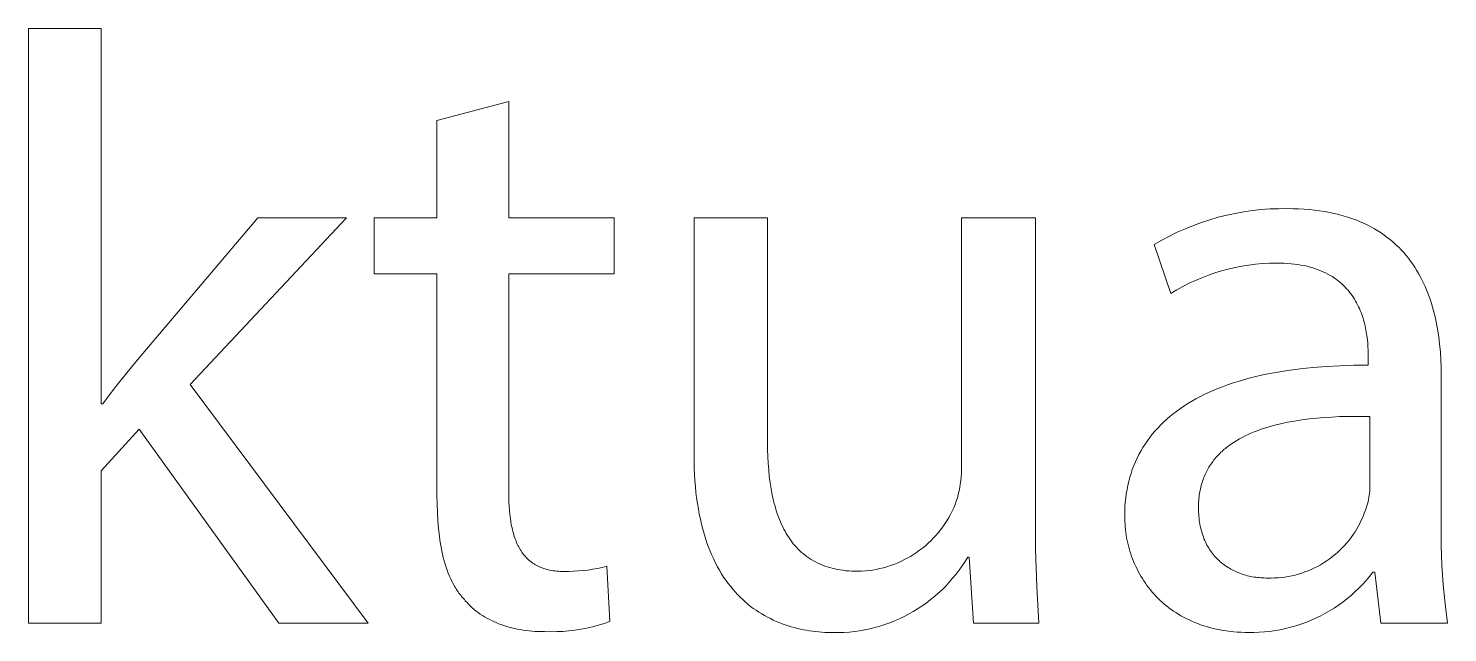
# Model space of a CAD drawing. Header units: millimetres. Extents: x -2542 to 6192, y -257 to 5845.
# Drawn here: x 5311.2 to 5459.5, y -111.2 to -48.1 of the extents above; entities that cross this region are included whole.
import ezdxf

# ---------------------------------------------------------------- set-up
doc = ezdxf.new("R2010")
doc.units = ezdxf.units.MM
doc.header["$MEASUREMENT"] = 0
doc.layers.add('Domyślny', color=7, linetype='Continuous', true_color=0x000000)

msp = doc.modelspace()

# ---------------------------------------------------------------- linework, layer by layer
at = {"layer": 'Domyślny', "color": 18, "lineweight": 15, "true_color": 0x000000}
for p, q in [((5311.22, -110.24), (5311.22, -48.15)), ((5311.22, -48.15), (5318.84, -48.15)), ((5318.84, -48.15), (5318.84, -87.35)), ((5353.91, -57.78), (5361.41, -55.77)), ((5361.41, -55.77), (5361.41, -67.93)), ((5353.91, -67.93), (5353.91, -57.78)), ((5322.79, -82.53), (5335.18, -67.93)), ((5344.46, -67.93), (5328.12, -85.32)), ((5335.18, -67.93), (5344.46, -67.93)), ((5347.33, -73.78), (5347.33, -67.93)), ((5347.33, -67.93), (5353.91, -67.93)), ((5361.41, -67.93), (5372.43, -67.93)), ((5372.43, -67.93), (5372.43, -73.78)), ((5380.77, -92.69), (5380.77, -67.91)), ((5380.77, -67.91), (5388.45, -67.91)), ((5388.45, -67.91), (5388.45, -91.36)), ((5408.72, -93.89), (5408.72, -67.91)), ((5408.72, -67.91), (5416.45, -67.91)), ((5416.45, -67.91), (5416.45, -98.71)), ((5433.8, -68.41), (5434.66, -68.12)), ((5434.66, -68.12), (5435.54, -67.87)), ((5435.54, -67.87), (5436.42, -67.65)), ((5436.42, -67.65), (5437.31, -67.46)), ((5437.31, -67.46), (5438.21, -67.3)), ((5438.21, -67.3), (5439.11, -67.17)), ((5439.11, -67.17), (5440.02, -67.07)), ((5440.02, -67.07), (5440.93, -67)), ((5440.93, -67), (5441.84, -66.97)), ((5441.84, -66.97), (5442.75, -66.96)), ((5442.75, -66.96), (5443.35, -66.97)), ((5443.35, -66.97), (5443.93, -66.99)), ((5443.93, -66.99), (5444.5, -67.02)), ((5444.5, -67.02), (5445.06, -67.07)), ((5445.06, -67.07), (5445.6, -67.12)), ((5445.6, -67.12), (5446.13, -67.19)), ((5446.13, -67.19), (5446.65, -67.27)), ((5446.65, -67.27), (5447.15, -67.36)), ((5447.15, -67.36), (5447.64, -67.46)), ((5447.64, -67.46), (5448.12, -67.58)), ((5448.12, -67.58), (5448.58, -67.7)), ((5448.58, -67.7), (5449.03, -67.84)), ((5449.03, -67.84), (5449.47, -67.98)), ((5449.47, -67.98), (5449.9, -68.14)), ((5449.9, -68.14), (5450.31, -68.3)), ((5430.44, -69.83), (5431.26, -69.43)), ((5431.26, -69.43), (5432.1, -69.06)), ((5432.1, -69.06), (5432.94, -68.72)), ((5432.94, -68.72), (5433.8, -68.41)), ((5450.31, -68.3), (5450.71, -68.48)), ((5450.71, -68.48), (5451.1, -68.66)), ((5451.1, -68.66), (5451.48, -68.86)), ((5451.48, -68.86), (5451.85, -69.06)), ((5451.85, -69.06), (5452.2, -69.27)), ((5452.2, -69.27), (5452.55, -69.49)), ((5452.55, -69.49), (5452.88, -69.72)), ((5428.85, -70.72), (5429.64, -70.26)), ((5430.59, -75.81), (5428.85, -70.72)), ((5429.64, -70.26), (5430.44, -69.83)), ((5452.88, -69.72), (5453.2, -69.96)), ((5453.2, -69.96), (5453.52, -70.21)), ((5453.52, -70.21), (5453.82, -70.46)), ((5453.82, -70.46), (5454.11, -70.73)), ((5454.11, -70.73), (5454.39, -70.99)), ((5454.39, -70.99), (5454.66, -71.27)), ((5440.89, -72.65), (5440.17, -72.69)), ((5441.62, -72.64), (5440.89, -72.65)), ((5442.02, -72.64), (5441.62, -72.64)), ((5442.4, -72.65), (5442.02, -72.64)), ((5442.78, -72.68), (5442.4, -72.65)), ((5454.66, -71.27), (5454.92, -71.55)), ((5454.92, -71.55), (5455.17, -71.85)), ((5455.17, -71.85), (5455.41, -72.14)), ((5455.41, -72.14), (5455.64, -72.45)), ((5455.64, -72.45), (5455.86, -72.76)), ((5353.91, -73.78), (5347.33, -73.78)), ((5353.91, -96.87), (5353.91, -73.78)), ((5372.43, -73.78), (5361.41, -73.78)), ((5361.41, -73.78), (5361.41, -96.61)), ((5434.51, -73.91), (5433.83, -74.17)), ((5435.19, -73.67), (5434.51, -73.91)), ((5435.89, -73.46), (5435.19, -73.67)), ((5436.59, -73.27), (5435.89, -73.46)), ((5437.29, -73.1), (5436.59, -73.27)), ((5438.01, -72.96), (5437.29, -73.1)), ((5438.72, -72.85), (5438.01, -72.96)), ((5439.44, -72.76), (5438.72, -72.85)), ((5440.17, -72.69), (5439.44, -72.76)), ((5443.15, -72.71), (5442.78, -72.68)), ((5443.5, -72.75), (5443.15, -72.71)), ((5443.85, -72.79), (5443.5, -72.75)), ((5444.18, -72.85), (5443.85, -72.79)), ((5444.51, -72.91), (5444.18, -72.85)), ((5444.82, -72.98), (5444.51, -72.91)), ((5445.13, -73.06), (5444.82, -72.98)), ((5445.42, -73.15), (5445.13, -73.06)), ((5445.71, -73.24), (5445.42, -73.15)), ((5445.99, -73.34), (5445.71, -73.24)), ((5446.25, -73.45), (5445.99, -73.34)), ((5446.51, -73.56), (5446.25, -73.45)), ((5446.76, -73.68), (5446.51, -73.56)), ((5447, -73.8), (5446.76, -73.68)), ((5447.23, -73.93), (5447, -73.8)), ((5447.46, -74.06), (5447.23, -73.93)), ((5447.67, -74.21), (5447.46, -74.06)), ((5455.86, -72.76), (5456.07, -73.07)), ((5456.07, -73.07), (5456.27, -73.39)), ((5456.27, -73.39), (5456.46, -73.72)), ((5456.46, -73.72), (5456.65, -74.05)), ((5456.65, -74.05), (5456.82, -74.39)), ((5431.22, -75.43), (5430.59, -75.81)), ((5431.85, -75.08), (5431.22, -75.43)), ((5432.5, -74.75), (5431.85, -75.08)), ((5433.16, -74.45), (5432.5, -74.75)), ((5433.83, -74.17), (5433.16, -74.45)), ((5447.88, -74.35), (5447.67, -74.21)), ((5448.08, -74.5), (5447.88, -74.35)), ((5448.27, -74.66), (5448.08, -74.5)), ((5448.45, -74.82), (5448.27, -74.66)), ((5448.63, -74.98), (5448.45, -74.82)), ((5448.79, -75.15), (5448.63, -74.98)), ((5448.95, -75.32), (5448.79, -75.15)), ((5449.11, -75.49), (5448.95, -75.32)), ((5449.26, -75.67), (5449.11, -75.49)), ((5456.82, -74.39), (5456.99, -74.73)), ((5456.99, -74.73), (5457.15, -75.08)), ((5457.15, -75.08), (5457.3, -75.43)), ((5457.3, -75.43), (5457.44, -75.79)), ((5449.4, -75.85), (5449.26, -75.67)), ((5449.53, -76.04), (5449.4, -75.85)), ((5449.66, -76.23), (5449.53, -76.04)), ((5449.78, -76.42), (5449.66, -76.23)), ((5449.89, -76.61), (5449.78, -76.42)), ((5450, -76.8), (5449.89, -76.61)), ((5450.1, -77), (5450, -76.8)), ((5450.2, -77.2), (5450.1, -77)), ((5457.44, -75.79), (5457.58, -76.15)), ((5457.58, -76.15), (5457.71, -76.51)), ((5457.71, -76.51), (5457.82, -76.88)), ((5457.82, -76.88), (5457.94, -77.25)), ((5450.29, -77.4), (5450.2, -77.2)), ((5450.38, -77.6), (5450.29, -77.4)), ((5450.46, -77.8), (5450.38, -77.6)), ((5450.53, -78), (5450.46, -77.8)), ((5450.6, -78.21), (5450.53, -78)), ((5450.67, -78.41), (5450.6, -78.21)), ((5450.73, -78.62), (5450.67, -78.41)), ((5457.94, -77.25), (5458.04, -77.63)), ((5458.04, -77.63), (5458.14, -78.01)), ((5458.14, -78.01), (5458.23, -78.39)), ((5458.23, -78.39), (5458.31, -78.77)), ((5450.79, -78.82), (5450.73, -78.62)), ((5450.84, -79.03), (5450.79, -78.82)), ((5450.89, -79.23), (5450.84, -79.03)), ((5450.93, -79.43), (5450.89, -79.23)), ((5451.01, -79.84), (5450.93, -79.43)), ((5451.07, -80.24), (5451.01, -79.84)), ((5458.31, -78.77), (5458.39, -79.16)), ((5458.39, -79.16), (5458.46, -79.54)), ((5458.46, -79.54), (5458.58, -80.33)), ((5451.12, -80.63), (5451.07, -80.24)), ((5451.16, -81.01), (5451.12, -80.63)), ((5451.18, -81.39), (5451.16, -81.01)), ((5451.2, -81.75), (5451.18, -81.39)), ((5458.58, -80.33), (5458.67, -81.11)), ((5458.67, -81.11), (5458.75, -81.91)), ((5321.49, -84.1), (5322.79, -82.53)), ((5451.21, -82.1), (5451.2, -81.75)), ((5451.21, -82.44), (5451.21, -82.1)), ((5451.21, -83.31), (5451.21, -82.44)), ((5458.75, -81.91), (5458.8, -82.7)), ((5458.8, -82.7), (5458.83, -83.5)), ((5320.23, -85.71), (5321.49, -84.1)), ((5439.18, -84.56), (5440.34, -84.29)), ((5440.34, -84.29), (5441.55, -84.06)), ((5441.55, -84.06), (5442.8, -83.85)), ((5442.8, -83.85), (5444.09, -83.68)), ((5444.09, -83.68), (5445.43, -83.54)), ((5445.43, -83.54), (5446.81, -83.43)), ((5446.81, -83.43), (5448.24, -83.36)), ((5448.24, -83.36), (5449.7, -83.32)), ((5449.7, -83.32), (5451.21, -83.31)), ((5458.83, -83.5), (5458.83, -84.3)), ((5458.83, -84.3), (5458.83, -100.12)), ((5319.01, -87.35), (5320.23, -85.71)), ((5328.12, -85.32), (5346.73, -110.24)), ((5434.53, -86.16), (5435, -85.95)), ((5435, -85.95), (5435.49, -85.75)), ((5435.49, -85.75), (5435.98, -85.56)), ((5435.98, -85.56), (5436.49, -85.37)), ((5436.49, -85.37), (5437, -85.19)), ((5437, -85.19), (5437.53, -85.03)), ((5437.53, -85.03), (5438.07, -84.86)), ((5438.07, -84.86), (5438.62, -84.71)), ((5438.62, -84.71), (5439.18, -84.56)), ((5318.84, -87.35), (5319.01, -87.35)), ((5431.96, -87.57), (5432.36, -87.32)), ((5432.36, -87.32), (5432.77, -87.07)), ((5432.77, -87.07), (5433.2, -86.83)), ((5433.2, -86.83), (5433.63, -86.6)), ((5433.63, -86.6), (5434.08, -86.38)), ((5434.08, -86.38), (5434.53, -86.16)), ((5429.82, -89.25), (5430.15, -88.95)), ((5430.15, -88.95), (5430.49, -88.66)), ((5430.49, -88.66), (5430.84, -88.38)), ((5430.84, -88.38), (5431.2, -88.1)), ((5431.2, -88.1), (5431.58, -87.83)), ((5431.58, -87.83), (5431.96, -87.57)), ((5445.04, -88.92), (5444.27, -89.02)), ((5445.83, -88.84), (5445.04, -88.92)), ((5446.62, -88.77), (5445.83, -88.84)), ((5447.41, -88.72), (5446.62, -88.77)), ((5448.21, -88.68), (5447.41, -88.72)), ((5449.8, -88.65), (5448.21, -88.68)), ((5451.39, -88.66), (5449.8, -88.65)), ((5451.39, -95.99), (5451.39, -88.66)), ((5322.79, -89.97), (5318.84, -94.33)), ((5337.39, -110.24), (5322.79, -89.97)), ((5428.64, -90.52), (5428.92, -90.19)), ((5428.92, -90.19), (5429.21, -89.87)), ((5429.21, -89.87), (5429.51, -89.56)), ((5429.51, -89.56), (5429.82, -89.25)), ((5438.96, -90.41), (5438.65, -90.54)), ((5439.28, -90.27), (5438.96, -90.41)), ((5439.6, -90.15), (5439.28, -90.27)), ((5439.93, -90.03), (5439.6, -90.15)), ((5440.27, -89.91), (5439.93, -90.03)), ((5440.61, -89.81), (5440.27, -89.91)), ((5440.96, -89.7), (5440.61, -89.81)), ((5441.31, -89.61), (5440.96, -89.7)), ((5442.03, -89.43), (5441.31, -89.61)), ((5442.76, -89.27), (5442.03, -89.43)), ((5443.51, -89.14), (5442.76, -89.27)), ((5444.27, -89.02), (5443.51, -89.14)), ((5388.45, -91.36), (5388.45, -92.1)), ((5427.44, -92.27), (5427.66, -91.9)), ((5427.66, -91.9), (5427.89, -91.54)), ((5427.89, -91.54), (5428.13, -91.2)), ((5428.13, -91.2), (5428.38, -90.85)), ((5428.38, -90.85), (5428.64, -90.52)), ((5436.41, -91.89), (5436.29, -91.99)), ((5436.67, -91.7), (5436.41, -91.89)), ((5436.93, -91.51), (5436.67, -91.7)), ((5437.19, -91.33), (5436.93, -91.51)), ((5437.47, -91.16), (5437.19, -91.33)), ((5437.75, -91), (5437.47, -91.16)), ((5438.05, -90.84), (5437.75, -91)), ((5438.34, -90.69), (5438.05, -90.84)), ((5438.65, -90.54), (5438.34, -90.69)), ((5380.79, -94.05), (5380.77, -92.69)), ((5388.45, -92.1), (5388.48, -92.83)), ((5388.48, -92.83), (5388.51, -93.54)), ((5426.71, -93.79), (5426.88, -93.4)), ((5426.88, -93.4), (5427.05, -93.02)), ((5427.05, -93.02), (5427.24, -92.64)), ((5427.24, -92.64), (5427.44, -92.27)), ((5435, -93.32), (5434.9, -93.45)), ((5435.09, -93.2), (5435, -93.32)), ((5435.19, -93.08), (5435.09, -93.2)), ((5435.29, -92.96), (5435.19, -93.08)), ((5435.39, -92.85), (5435.29, -92.96)), ((5435.49, -92.73), (5435.39, -92.85)), ((5435.6, -92.62), (5435.49, -92.73)), ((5435.71, -92.51), (5435.6, -92.62)), ((5435.82, -92.4), (5435.71, -92.51)), ((5435.94, -92.3), (5435.82, -92.4)), ((5436.05, -92.19), (5435.94, -92.3)), ((5436.17, -92.09), (5436.05, -92.19)), ((5436.29, -91.99), (5436.17, -92.09)), ((5318.84, -94.33), (5318.84, -110.24)), ((5380.82, -94.71), (5380.79, -94.05)), ((5380.86, -95.35), (5380.82, -94.71)), ((5388.51, -93.54), (5388.57, -94.24)), ((5388.57, -94.24), (5388.63, -94.92)), ((5408.68, -94.99), (5408.7, -94.62)), ((5408.7, -94.62), (5408.72, -94.25)), ((5408.72, -94.25), (5408.72, -93.89)), ((5426.3, -95.01), (5426.43, -94.6)), ((5426.43, -94.6), (5426.56, -94.19)), ((5426.56, -94.19), (5426.71, -93.79)), ((5434.13, -94.8), (5434.07, -94.95)), ((5434.2, -94.65), (5434.13, -94.8)), ((5434.26, -94.51), (5434.2, -94.65)), ((5434.33, -94.37), (5434.26, -94.51)), ((5434.41, -94.23), (5434.33, -94.37)), ((5434.48, -94.1), (5434.41, -94.23)), ((5434.56, -93.96), (5434.48, -94.1)), ((5434.64, -93.83), (5434.56, -93.96)), ((5434.73, -93.7), (5434.64, -93.83)), ((5434.82, -93.57), (5434.73, -93.7)), ((5434.9, -93.45), (5434.82, -93.57)), ((5380.91, -95.97), (5380.86, -95.35)), ((5380.97, -96.58), (5380.91, -95.97)), ((5388.63, -94.92), (5388.72, -95.58)), ((5388.72, -95.58), (5388.82, -96.22)), ((5388.82, -96.22), (5388.94, -96.85)), ((5408.46, -96.43), (5408.53, -96.07)), ((5408.53, -96.07), (5408.59, -95.71)), ((5408.59, -95.71), (5408.64, -95.35)), ((5408.64, -95.35), (5408.68, -94.99)), ((5425.93, -96.74), (5426.01, -96.29)), ((5426.01, -96.29), (5426.09, -95.86)), ((5426.09, -95.86), (5426.19, -95.43)), ((5426.19, -95.43), (5426.3, -95.01)), ((5433.64, -96.37), (5433.61, -96.54)), ((5433.68, -96.2), (5433.64, -96.37)), ((5433.72, -96.04), (5433.68, -96.2)), ((5433.76, -95.87), (5433.72, -96.04)), ((5433.8, -95.71), (5433.76, -95.87)), ((5433.85, -95.56), (5433.8, -95.71)), ((5433.9, -95.4), (5433.85, -95.56)), ((5433.95, -95.25), (5433.9, -95.4)), ((5434.01, -95.1), (5433.95, -95.25)), ((5434.07, -94.95), (5434.01, -95.1)), ((5451.37, -96.44), (5451.38, -96.22)), ((5451.38, -96.22), (5451.39, -95.99)), ((5353.92, -97.79), (5353.91, -96.87)), ((5353.95, -98.68), (5353.92, -97.79)), ((5361.41, -96.61), (5361.42, -97.09)), ((5361.42, -97.09), (5361.43, -97.56)), ((5361.43, -97.56), (5361.45, -98.02)), ((5381.04, -97.17), (5380.97, -96.58)), ((5381.12, -97.75), (5381.04, -97.17)), ((5381.22, -98.31), (5381.12, -97.75)), ((5388.94, -96.85), (5389.07, -97.45)), ((5389.07, -97.45), (5389.15, -97.75)), ((5389.15, -97.75), (5389.23, -98.04)), ((5407.9, -98.2), (5408.05, -97.84)), ((5408.05, -97.84), (5408.17, -97.5)), ((5408.17, -97.5), (5408.28, -97.14)), ((5408.28, -97.14), (5408.37, -96.79)), ((5408.37, -96.79), (5408.46, -96.43)), ((5425.79, -98.1), (5425.83, -97.64)), ((5425.83, -97.64), (5425.87, -97.18)), ((5425.87, -97.18), (5425.93, -96.74)), ((5433.49, -97.6), (5433.48, -97.79)), ((5433.48, -97.79), (5433.48, -97.98)), ((5433.5, -97.42), (5433.49, -97.6)), ((5433.52, -97.24), (5433.5, -97.42)), ((5433.54, -97.06), (5433.52, -97.24)), ((5433.56, -96.88), (5433.54, -97.06)), ((5433.58, -96.71), (5433.56, -96.88)), ((5433.61, -96.54), (5433.58, -96.71)), ((5451.07, -98), (5451.14, -97.78)), ((5451.14, -97.78), (5451.19, -97.56)), ((5451.19, -97.56), (5451.24, -97.34)), ((5451.24, -97.34), (5451.28, -97.12)), ((5451.28, -97.12), (5451.32, -96.89)), ((5451.32, -96.89), (5451.35, -96.67)), ((5451.35, -96.67), (5451.37, -96.44)), ((5353.99, -99.54), (5353.95, -98.68)), ((5361.45, -98.02), (5361.48, -98.46)), ((5361.48, -98.46), (5361.52, -98.89)), ((5361.52, -98.89), (5361.58, -99.31)), ((5361.58, -99.31), (5361.64, -99.71)), ((5381.32, -98.86), (5381.22, -98.31)), ((5381.43, -99.39), (5381.32, -98.86)), ((5389.23, -98.04), (5389.31, -98.32)), ((5389.31, -98.32), (5389.4, -98.6)), ((5389.4, -98.6), (5389.49, -98.88)), ((5389.49, -98.88), (5389.59, -99.14)), ((5389.59, -99.14), (5389.69, -99.41)), ((5407.18, -99.55), (5407.38, -99.22)), ((5407.38, -99.22), (5407.56, -98.88)), ((5407.56, -98.88), (5407.74, -98.54)), ((5407.74, -98.54), (5407.9, -98.2)), ((5416.45, -98.71), (5416.46, -102.56)), ((5425.77, -98.57), (5425.79, -98.1)), ((5425.77, -99.04), (5425.77, -98.57)), ((5425.77, -99.33), (5425.77, -99.04)), ((5425.78, -99.62), (5425.77, -99.33)), ((5433.48, -97.98), (5433.47, -98.17)), ((5433.47, -98.17), (5433.48, -98.4)), ((5433.48, -98.4), (5433.48, -98.63)), ((5433.48, -98.63), (5433.5, -98.85)), ((5433.5, -98.85), (5433.51, -99.07)), ((5433.51, -99.07), (5433.53, -99.29)), ((5433.53, -99.29), (5433.56, -99.5)), ((5450.52, -99.43), (5450.67, -99.1)), ((5450.67, -99.1), (5450.8, -98.77)), ((5450.8, -98.77), (5450.92, -98.43)), ((5450.92, -98.43), (5451, -98.22)), ((5451, -98.22), (5451.07, -98)), ((5354.06, -100.37), (5353.99, -99.54)), ((5354.16, -101.17), (5354.06, -100.37)), ((5361.64, -99.71), (5361.71, -100.1)), ((5361.71, -100.1), (5361.75, -100.29)), ((5361.75, -100.29), (5361.79, -100.47)), ((5361.79, -100.47), (5361.84, -100.66)), ((5361.84, -100.66), (5361.89, -100.83)), ((5381.55, -99.91), (5381.43, -99.39)), ((5381.68, -100.42), (5381.55, -99.91)), ((5381.82, -100.91), (5381.68, -100.42)), ((5389.69, -99.41), (5389.8, -99.67)), ((5389.8, -99.67), (5389.91, -99.92)), ((5389.91, -99.92), (5390.03, -100.17)), ((5390.03, -100.17), (5390.15, -100.41)), ((5390.15, -100.41), (5390.28, -100.64)), ((5390.28, -100.64), (5390.41, -100.87)), ((5406.03, -101.08), (5406.28, -100.79)), ((5406.28, -100.79), (5406.52, -100.49)), ((5406.52, -100.49), (5406.75, -100.19)), ((5406.75, -100.19), (5406.97, -99.87)), ((5406.97, -99.87), (5407.18, -99.55)), ((5425.8, -99.9), (5425.78, -99.62)), ((5425.82, -100.19), (5425.8, -99.9)), ((5425.85, -100.48), (5425.82, -100.19)), ((5425.88, -100.76), (5425.85, -100.48)), ((5425.92, -101.04), (5425.88, -100.76)), ((5433.56, -99.5), (5433.59, -99.71)), ((5433.59, -99.71), (5433.62, -99.91)), ((5433.62, -99.91), (5433.66, -100.12)), ((5433.66, -100.12), (5433.71, -100.31)), ((5433.71, -100.31), (5433.75, -100.51)), ((5433.75, -100.51), (5433.81, -100.7)), ((5433.81, -100.7), (5433.86, -100.88)), ((5449.63, -100.99), (5449.83, -100.69)), ((5449.83, -100.69), (5450.02, -100.39)), ((5450.02, -100.39), (5450.2, -100.08)), ((5450.2, -100.08), (5450.37, -99.76)), ((5450.37, -99.76), (5450.52, -99.43)), ((5458.83, -100.12), (5458.84, -102.15)), ((5354.21, -101.56), (5354.16, -101.17)), ((5354.27, -101.94), (5354.21, -101.56)), ((5354.34, -102.32), (5354.27, -101.94)), ((5354.41, -102.68), (5354.34, -102.32)), ((5361.89, -100.83), (5361.94, -101.01)), ((5361.94, -101.01), (5361.99, -101.18)), ((5361.99, -101.18), (5362.05, -101.35)), ((5362.05, -101.35), (5362.11, -101.51)), ((5362.11, -101.51), (5362.17, -101.67)), ((5362.17, -101.67), (5362.23, -101.83)), ((5362.23, -101.83), (5362.3, -101.98)), ((5362.3, -101.98), (5362.37, -102.13)), ((5362.37, -102.13), (5362.45, -102.27)), ((5362.45, -102.27), (5362.52, -102.41)), ((5381.96, -101.38), (5381.82, -100.91)), ((5382.12, -101.85), (5381.96, -101.38)), ((5382.28, -102.3), (5382.12, -101.85)), ((5382.45, -102.73), (5382.28, -102.3)), ((5390.41, -100.87), (5390.54, -101.1)), ((5390.54, -101.1), (5390.69, -101.32)), ((5390.69, -101.32), (5390.83, -101.53)), ((5390.83, -101.53), (5390.99, -101.74)), ((5390.99, -101.74), (5391.14, -101.94)), ((5391.14, -101.94), (5391.31, -102.13)), ((5391.31, -102.13), (5391.47, -102.32)), ((5404.64, -102.4), (5404.94, -102.16)), ((5404.94, -102.16), (5405.22, -101.9)), ((5405.22, -101.9), (5405.5, -101.64)), ((5405.5, -101.64), (5405.77, -101.37)), ((5405.77, -101.37), (5406.03, -101.08)), ((5425.97, -101.33), (5425.92, -101.04)), ((5426.03, -101.61), (5425.97, -101.33)), ((5426.09, -101.89), (5426.03, -101.61)), ((5426.15, -102.17), (5426.09, -101.89)), ((5426.23, -102.44), (5426.15, -102.17)), ((5433.86, -100.88), (5433.92, -101.06)), ((5433.92, -101.06), (5433.99, -101.24)), ((5433.99, -101.24), (5434.05, -101.42)), ((5434.05, -101.42), (5434.13, -101.59)), ((5434.13, -101.59), (5434.2, -101.76)), ((5434.2, -101.76), (5434.28, -101.92)), ((5434.28, -101.92), (5434.36, -102.08)), ((5434.36, -102.08), (5434.45, -102.24)), ((5434.45, -102.24), (5434.54, -102.39)), ((5448.49, -102.38), (5448.74, -102.12)), ((5448.74, -102.12), (5448.98, -101.85)), ((5448.98, -101.85), (5449.21, -101.57)), ((5449.21, -101.57), (5449.42, -101.29)), ((5449.42, -101.29), (5449.63, -100.99)), ((5458.84, -102.15), (5458.91, -104.18)), ((5354.49, -103.04), (5354.41, -102.68)), ((5354.57, -103.39), (5354.49, -103.04)), ((5354.66, -103.74), (5354.57, -103.39)), ((5354.76, -104.07), (5354.66, -103.74)), ((5362.52, -102.41), (5362.6, -102.55)), ((5362.6, -102.55), (5362.69, -102.68)), ((5362.69, -102.68), (5362.77, -102.81)), ((5362.77, -102.81), (5362.86, -102.94)), ((5362.86, -102.94), (5362.96, -103.06)), ((5362.96, -103.06), (5363.05, -103.18)), ((5363.05, -103.18), (5363.15, -103.29)), ((5363.15, -103.29), (5363.25, -103.4)), ((5363.25, -103.4), (5363.36, -103.51)), ((5363.36, -103.51), (5363.47, -103.61)), ((5363.47, -103.61), (5363.52, -103.66)), ((5363.52, -103.66), (5363.58, -103.71)), ((5363.58, -103.71), (5363.64, -103.76)), ((5363.64, -103.76), (5363.7, -103.81)), ((5382.63, -103.15), (5382.45, -102.73)), ((5382.82, -103.56), (5382.63, -103.15)), ((5383.01, -103.96), (5382.82, -103.56)), ((5391.47, -102.32), (5391.65, -102.5)), ((5391.65, -102.5), (5391.83, -102.68)), ((5391.83, -102.68), (5392.01, -102.85)), ((5392.01, -102.85), (5392.2, -103.01)), ((5392.2, -103.01), (5392.4, -103.17)), ((5392.4, -103.17), (5392.6, -103.32)), ((5392.6, -103.32), (5392.81, -103.46)), ((5392.81, -103.46), (5393.02, -103.59)), ((5393.02, -103.59), (5393.24, -103.72)), ((5393.24, -103.72), (5393.47, -103.85)), ((5402.36, -103.8), (5402.7, -103.64)), ((5402.7, -103.64), (5403.04, -103.46)), ((5403.04, -103.46), (5403.38, -103.27)), ((5403.38, -103.27), (5403.7, -103.07)), ((5403.7, -103.07), (5404.02, -102.86)), ((5404.02, -102.86), (5404.34, -102.63)), ((5404.34, -102.63), (5404.64, -102.4)), ((5409.36, -103.34), (5409.08, -103.8)), ((5409.53, -103.34), (5409.36, -103.34)), ((5409.97, -110.23), (5409.53, -103.34)), ((5416.46, -102.56), (5416.58, -106.4)), ((5426.31, -102.72), (5426.23, -102.44)), ((5426.39, -102.99), (5426.31, -102.72)), ((5426.49, -103.26), (5426.39, -102.99)), ((5426.59, -103.53), (5426.49, -103.26)), ((5426.69, -103.8), (5426.59, -103.53)), ((5426.8, -104.06), (5426.69, -103.8)), ((5434.54, -102.39), (5434.63, -102.54)), ((5434.63, -102.54), (5434.73, -102.68)), ((5434.73, -102.68), (5434.83, -102.83)), ((5434.83, -102.83), (5434.93, -102.96)), ((5434.93, -102.96), (5435.04, -103.1)), ((5435.04, -103.1), (5435.15, -103.23)), ((5435.15, -103.23), (5435.26, -103.36)), ((5435.26, -103.36), (5435.38, -103.48)), ((5435.38, -103.48), (5435.5, -103.6)), ((5435.5, -103.6), (5435.62, -103.71)), ((5435.62, -103.71), (5435.75, -103.83)), ((5446.53, -103.95), (5446.83, -103.76)), ((5446.83, -103.76), (5447.13, -103.55)), ((5447.13, -103.55), (5447.42, -103.33)), ((5447.42, -103.33), (5447.7, -103.11)), ((5447.7, -103.11), (5447.97, -102.88)), ((5447.97, -102.88), (5448.24, -102.63)), ((5448.24, -102.63), (5448.49, -102.38)), ((5354.87, -104.4), (5354.76, -104.07)), ((5354.98, -104.72), (5354.87, -104.4)), ((5355.09, -105.03), (5354.98, -104.72)), ((5355.22, -105.33), (5355.09, -105.03)), ((5363.7, -103.81), (5363.76, -103.85)), ((5363.76, -103.85), (5363.82, -103.9)), ((5363.82, -103.9), (5363.88, -103.94)), ((5363.88, -103.94), (5363.94, -103.98)), ((5363.94, -103.98), (5364, -104.02)), ((5364, -104.02), (5364.07, -104.06)), ((5364.07, -104.06), (5364.13, -104.1)), ((5364.13, -104.1), (5364.2, -104.14)), ((5364.2, -104.14), (5364.33, -104.22)), ((5364.33, -104.22), (5364.47, -104.29)), ((5364.47, -104.29), (5364.61, -104.35)), ((5364.61, -104.35), (5364.75, -104.41)), ((5364.75, -104.41), (5364.9, -104.47)), ((5364.9, -104.47), (5365.05, -104.53)), ((5365.05, -104.53), (5365.21, -104.57)), ((5365.21, -104.57), (5365.36, -104.62)), ((5365.36, -104.62), (5365.53, -104.66)), ((5365.53, -104.66), (5365.69, -104.7)), ((5365.69, -104.7), (5365.86, -104.73)), ((5365.86, -104.73), (5366.04, -104.76)), ((5366.04, -104.76), (5366.22, -104.78)), ((5366.22, -104.78), (5366.4, -104.8)), ((5366.4, -104.8), (5366.59, -104.82)), ((5366.59, -104.82), (5366.78, -104.83)), ((5366.78, -104.83), (5366.97, -104.83)), ((5366.97, -104.83), (5367.17, -104.84)), ((5367.17, -104.84), (5367.67, -104.84)), ((5367.67, -104.84), (5368.18, -104.82)), ((5368.18, -104.82), (5368.68, -104.79)), ((5368.68, -104.79), (5369.18, -104.75)), ((5369.18, -104.75), (5369.68, -104.69)), ((5369.68, -104.69), (5370.17, -104.61)), ((5370.17, -104.61), (5370.67, -104.52)), ((5370.67, -104.52), (5371.16, -104.41)), ((5371.16, -104.41), (5371.65, -104.28)), ((5371.65, -104.28), (5371.97, -110.07)), ((5383.22, -104.34), (5383.01, -103.96)), ((5383.42, -104.72), (5383.22, -104.34)), ((5383.64, -105.07), (5383.42, -104.72)), ((5383.86, -105.42), (5383.64, -105.07)), ((5393.47, -103.85), (5393.7, -103.96)), ((5393.7, -103.96), (5393.93, -104.07)), ((5393.93, -104.07), (5394.18, -104.17)), ((5394.18, -104.17), (5394.42, -104.27)), ((5394.42, -104.27), (5394.68, -104.35)), ((5394.68, -104.35), (5394.94, -104.43)), ((5394.94, -104.43), (5395.21, -104.51)), ((5395.21, -104.51), (5395.48, -104.57)), ((5395.48, -104.57), (5395.76, -104.63)), ((5395.76, -104.63), (5396.05, -104.68)), ((5396.05, -104.68), (5396.34, -104.72)), ((5396.34, -104.72), (5396.64, -104.76)), ((5396.64, -104.76), (5396.94, -104.79)), ((5396.94, -104.79), (5397.26, -104.81)), ((5397.26, -104.81), (5397.57, -104.82)), ((5397.57, -104.82), (5397.9, -104.82)), ((5397.9, -104.82), (5398.28, -104.81)), ((5398.28, -104.81), (5398.67, -104.78)), ((5398.67, -104.78), (5399.05, -104.74)), ((5399.05, -104.74), (5399.43, -104.69)), ((5399.43, -104.69), (5399.8, -104.62)), ((5399.8, -104.62), (5400.18, -104.54)), ((5400.18, -104.54), (5400.55, -104.45)), ((5400.55, -104.45), (5400.92, -104.35)), ((5400.92, -104.35), (5401.29, -104.23)), ((5401.29, -104.23), (5401.65, -104.1)), ((5401.65, -104.1), (5402, -103.96)), ((5402, -103.96), (5402.36, -103.8)), ((5408.14, -105.13), (5407.79, -105.55)), ((5408.46, -104.7), (5408.14, -105.13)), ((5408.78, -104.26), (5408.46, -104.7)), ((5409.08, -103.8), (5408.78, -104.26)), ((5426.92, -104.32), (5426.8, -104.06)), ((5427.05, -104.58), (5426.92, -104.32)), ((5427.18, -104.84), (5427.05, -104.58)), ((5427.31, -105.09), (5427.18, -104.84)), ((5427.46, -105.34), (5427.31, -105.09)), ((5435.75, -103.83), (5435.88, -103.94)), ((5435.88, -103.94), (5436.01, -104.04)), ((5436.01, -104.04), (5436.14, -104.14)), ((5436.14, -104.14), (5436.28, -104.24)), ((5436.28, -104.24), (5436.41, -104.33)), ((5436.41, -104.33), (5436.56, -104.42)), ((5436.56, -104.42), (5436.7, -104.51)), ((5436.7, -104.51), (5436.84, -104.6)), ((5436.84, -104.6), (5436.99, -104.68)), ((5436.99, -104.68), (5437.14, -104.75)), ((5437.14, -104.75), (5437.3, -104.82)), ((5437.3, -104.82), (5437.45, -104.89)), ((5437.45, -104.89), (5437.61, -104.96)), ((5437.61, -104.96), (5437.77, -105.02)), ((5437.77, -105.02), (5437.93, -105.08)), ((5437.93, -105.08), (5438.09, -105.13)), ((5438.09, -105.13), (5438.26, -105.18)), ((5438.26, -105.18), (5438.42, -105.23)), ((5438.42, -105.23), (5438.59, -105.28)), ((5438.59, -105.28), (5438.76, -105.32)), ((5443.22, -105.29), (5443.57, -105.21)), ((5443.57, -105.21), (5443.91, -105.12)), ((5443.91, -105.12), (5444.26, -105.01)), ((5444.26, -105.01), (5444.6, -104.89)), ((5444.6, -104.89), (5444.93, -104.76)), ((5444.93, -104.76), (5445.26, -104.62)), ((5445.26, -104.62), (5445.59, -104.47)), ((5445.59, -104.47), (5445.91, -104.31)), ((5445.91, -104.31), (5446.22, -104.13)), ((5446.22, -104.13), (5446.53, -103.95)), ((5451.68, -104.92), (5451.34, -105.35)), ((5451.91, -104.92), (5451.68, -104.92)), ((5452.52, -110.24), (5451.91, -104.92)), ((5458.91, -104.18), (5459.04, -106.21)), ((5355.35, -105.62), (5355.22, -105.33)), ((5355.49, -105.91), (5355.35, -105.62)), ((5355.64, -106.19), (5355.49, -105.91)), ((5355.79, -106.46), (5355.64, -106.19)), ((5355.87, -106.59), (5355.79, -106.46)), ((5355.95, -106.72), (5355.87, -106.59)), ((5356.03, -106.84), (5355.95, -106.72)), ((5384.09, -105.76), (5383.86, -105.42)), ((5384.32, -106.08), (5384.09, -105.76)), ((5384.57, -106.39), (5384.32, -106.08)), ((5384.81, -106.69), (5384.57, -106.39)), ((5385.06, -106.98), (5384.81, -106.69)), ((5406.68, -106.74), (5406.28, -107.11)), ((5407.07, -106.36), (5406.68, -106.74)), ((5407.44, -105.96), (5407.07, -106.36)), ((5407.79, -105.55), (5407.44, -105.96)), ((5416.58, -106.4), (5416.8, -110.23)), ((5427.61, -105.59), (5427.46, -105.34)), ((5427.76, -105.83), (5427.61, -105.59)), ((5427.93, -106.07), (5427.76, -105.83)), ((5428.09, -106.3), (5427.93, -106.07)), ((5428.27, -106.54), (5428.09, -106.3)), ((5428.45, -106.76), (5428.27, -106.54)), ((5428.64, -106.99), (5428.45, -106.76)), ((5438.76, -105.32), (5438.93, -105.35)), ((5438.93, -105.35), (5439.1, -105.39)), ((5439.1, -105.39), (5439.28, -105.42)), ((5439.28, -105.42), (5439.45, -105.44)), ((5439.45, -105.44), (5439.63, -105.47)), ((5439.63, -105.47), (5439.81, -105.48)), ((5439.81, -105.48), (5439.99, -105.5)), ((5439.99, -105.5), (5440.17, -105.51)), ((5440.17, -105.51), (5440.35, -105.52)), ((5440.35, -105.52), (5440.53, -105.53)), ((5440.53, -105.53), (5440.72, -105.53)), ((5440.72, -105.53), (5441.08, -105.53)), ((5441.08, -105.53), (5441.43, -105.52)), ((5441.43, -105.52), (5441.79, -105.5)), ((5441.79, -105.5), (5442.15, -105.47)), ((5442.15, -105.47), (5442.51, -105.42)), ((5442.51, -105.42), (5442.86, -105.36)), ((5442.86, -105.36), (5443.22, -105.29)), ((5450.22, -106.58), (5449.82, -106.97)), ((5450.61, -106.19), (5450.22, -106.58)), ((5450.98, -105.78), (5450.61, -106.19)), ((5451.34, -105.35), (5450.98, -105.78)), ((5459.04, -106.21), (5459.24, -108.23)), ((5356.12, -106.97), (5356.03, -106.84)), ((5356.21, -107.09), (5356.12, -106.97)), ((5356.3, -107.21), (5356.21, -107.09)), ((5356.39, -107.33), (5356.3, -107.21)), ((5356.48, -107.45), (5356.39, -107.33)), ((5356.58, -107.56), (5356.48, -107.45)), ((5356.67, -107.67), (5356.58, -107.56)), ((5356.77, -107.78), (5356.67, -107.67)), ((5356.87, -107.89), (5356.77, -107.78)), ((5357.05, -108.08), (5356.87, -107.89)), ((5357.22, -108.27), (5357.05, -108.08)), ((5385.32, -107.25), (5385.06, -106.98)), ((5385.58, -107.52), (5385.32, -107.25)), ((5385.85, -107.77), (5385.58, -107.52)), ((5386.12, -108.02), (5385.85, -107.77)), ((5386.4, -108.25), (5386.12, -108.02)), ((5405.02, -108.14), (5404.58, -108.45)), ((5405.45, -107.81), (5405.02, -108.14)), ((5405.88, -107.47), (5405.45, -107.81)), ((5406.28, -107.11), (5405.88, -107.47)), ((5428.83, -107.21), (5428.64, -106.99)), ((5429.03, -107.42), (5428.83, -107.21)), ((5429.24, -107.63), (5429.03, -107.42)), ((5429.45, -107.84), (5429.24, -107.63)), ((5429.67, -108.04), (5429.45, -107.84)), ((5429.89, -108.24), (5429.67, -108.04)), ((5430.13, -108.43), (5429.89, -108.24)), ((5448.55, -108.03), (5448.1, -108.36)), ((5448.98, -107.69), (5448.55, -108.03)), ((5449.41, -107.34), (5448.98, -107.69)), ((5449.82, -106.97), (5449.41, -107.34)), ((5459.24, -108.23), (5459.5, -110.24)), ((5357.41, -108.45), (5357.22, -108.27)), ((5357.6, -108.63), (5357.41, -108.45)), ((5357.8, -108.8), (5357.6, -108.63)), ((5358, -108.97), (5357.8, -108.8)), ((5358.21, -109.12), (5358, -108.97)), ((5358.43, -109.28), (5358.21, -109.12)), ((5358.65, -109.43), (5358.43, -109.28)), ((5358.87, -109.57), (5358.65, -109.43)), ((5359.11, -109.7), (5358.87, -109.57)), ((5359.35, -109.83), (5359.11, -109.7)), ((5386.68, -108.48), (5386.4, -108.25)), ((5386.96, -108.69), (5386.68, -108.48)), ((5387.25, -108.89), (5386.96, -108.69)), ((5387.54, -109.09), (5387.25, -108.89)), ((5387.84, -109.27), (5387.54, -109.09)), ((5388.13, -109.44), (5387.84, -109.27)), ((5388.43, -109.61), (5388.13, -109.44)), ((5388.74, -109.76), (5388.43, -109.61)), ((5402.71, -109.55), (5402.22, -109.78)), ((5403.19, -109.3), (5402.71, -109.55)), ((5403.66, -109.03), (5403.19, -109.3)), ((5404.13, -108.75), (5403.66, -109.03)), ((5404.58, -108.45), (5404.13, -108.75)), ((5430.36, -108.62), (5430.13, -108.43)), ((5430.61, -108.8), (5430.36, -108.62)), ((5430.86, -108.97), (5430.61, -108.8)), ((5431.11, -109.14), (5430.86, -108.97)), ((5431.38, -109.31), (5431.11, -109.14)), ((5431.64, -109.46), (5431.38, -109.31)), ((5431.92, -109.62), (5431.64, -109.46)), ((5432.2, -109.76), (5431.92, -109.62)), ((5446.2, -109.49), (5445.7, -109.73)), ((5446.69, -109.23), (5446.2, -109.49)), ((5447.17, -108.96), (5446.69, -109.23)), ((5447.64, -108.66), (5447.17, -108.96)), ((5448.1, -108.36), (5447.64, -108.66)), ((5318.84, -110.24), (5311.22, -110.24)), ((5346.73, -110.24), (5337.39, -110.24)), ((5359.59, -109.96), (5359.35, -109.83)), ((5359.84, -110.07), (5359.59, -109.96)), ((5360.09, -110.18), (5359.84, -110.07)), ((5360.35, -110.29), (5360.09, -110.18)), ((5360.62, -110.39), (5360.35, -110.29)), ((5360.89, -110.48), (5360.62, -110.39)), ((5361.16, -110.57), (5360.89, -110.48)), ((5361.44, -110.65), (5361.16, -110.57)), ((5361.73, -110.72), (5361.44, -110.65)), ((5362.02, -110.79), (5361.73, -110.72)), ((5362.31, -110.85), (5362.02, -110.79)), ((5362.61, -110.91), (5362.31, -110.85)), ((5362.92, -110.96), (5362.61, -110.91)), ((5363.22, -111), (5362.92, -110.96)), ((5363.54, -111.04), (5363.22, -111)), ((5363.85, -111.07), (5363.54, -111.04)), ((5364.17, -111.09), (5363.85, -111.07)), ((5364.5, -111.11), (5364.17, -111.09)), ((5364.83, -111.12), (5364.5, -111.11)), ((5365.16, -111.12), (5364.83, -111.12)), ((5365.79, -111.13), (5365.16, -111.12)), ((5366.42, -111.12), (5365.79, -111.13)), ((5367.05, -111.09), (5366.42, -111.12)), ((5367.68, -111.04), (5367.05, -111.09)), ((5368.3, -110.97), (5367.68, -111.04)), ((5368.93, -110.87), (5368.3, -110.97)), ((5369.54, -110.75), (5368.93, -110.87)), ((5370.16, -110.61), (5369.54, -110.75)), ((5370.77, -110.45), (5370.16, -110.61)), ((5371.37, -110.27), (5370.77, -110.45)), ((5371.97, -110.07), (5371.37, -110.27)), ((5389.04, -109.91), (5388.74, -109.76)), ((5389.35, -110.05), (5389.04, -109.91)), ((5389.66, -110.18), (5389.35, -110.05)), ((5389.98, -110.3), (5389.66, -110.18)), ((5390.29, -110.41), (5389.98, -110.3)), ((5390.61, -110.52), (5390.29, -110.41)), ((5390.92, -110.61), (5390.61, -110.52)), ((5391.24, -110.7), (5390.92, -110.61)), ((5391.56, -110.78), (5391.24, -110.7)), ((5391.88, -110.86), (5391.56, -110.78)), ((5392.2, -110.92), (5391.88, -110.86)), ((5392.52, -110.98), (5392.2, -110.92)), ((5392.84, -111.03), (5392.52, -110.98)), ((5393.16, -111.08), (5392.84, -111.03)), ((5393.48, -111.12), (5393.16, -111.08)), ((5393.79, -111.15), (5393.48, -111.12)), ((5394.11, -111.18), (5393.79, -111.15)), ((5394.43, -111.2), (5394.11, -111.18)), ((5394.74, -111.21), (5394.43, -111.2)), ((5395.06, -111.22), (5394.74, -111.21)), ((5396.45, -111.2), (5395.91, -111.22)), ((5397, -111.16), (5396.45, -111.2)), ((5397.53, -111.1), (5397, -111.16)), ((5398.07, -111.03), (5397.53, -111.1)), ((5398.61, -110.93), (5398.07, -111.03)), ((5399.14, -110.82), (5398.61, -110.93)), ((5399.67, -110.69), (5399.14, -110.82)), ((5400.19, -110.55), (5399.67, -110.69)), ((5400.7, -110.38), (5400.19, -110.55)), ((5401.22, -110.2), (5400.7, -110.38)), ((5401.72, -110), (5401.22, -110.2)), ((5402.22, -109.78), (5401.72, -110)), ((5416.8, -110.23), (5409.97, -110.23)), ((5432.49, -109.9), (5432.2, -109.76)), ((5432.78, -110.04), (5432.49, -109.9)), ((5433.08, -110.16), (5432.78, -110.04)), ((5433.39, -110.28), (5433.08, -110.16)), ((5433.7, -110.4), (5433.39, -110.28)), ((5434.02, -110.5), (5433.7, -110.4)), ((5434.34, -110.6), (5434.02, -110.5)), ((5434.67, -110.7), (5434.34, -110.6)), ((5435.01, -110.78), (5434.67, -110.7)), ((5435.35, -110.86), (5435.01, -110.78)), ((5435.7, -110.93), (5435.35, -110.86)), ((5436.05, -110.99), (5435.7, -110.93)), ((5436.41, -111.05), (5436.05, -110.99)), ((5436.78, -111.09), (5436.41, -111.05)), ((5437.15, -111.13), (5436.78, -111.09)), ((5437.53, -111.16), (5437.15, -111.13)), ((5437.92, -111.18), (5437.53, -111.16)), ((5438.31, -111.2), (5437.92, -111.18)), ((5438.71, -111.2), (5438.31, -111.2)), ((5439.26, -111.2), (5438.71, -111.2)), ((5439.82, -111.18), (5439.26, -111.2)), ((5440.37, -111.15), (5439.82, -111.18)), ((5440.92, -111.09), (5440.37, -111.15)), ((5441.47, -111.01), (5440.92, -111.09)), ((5442.02, -110.92), (5441.47, -111.01)), ((5442.56, -110.8), (5442.02, -110.92)), ((5443.1, -110.67), (5442.56, -110.8)), ((5443.63, -110.52), (5443.1, -110.67)), ((5444.16, -110.35), (5443.63, -110.52)), ((5444.68, -110.16), (5444.16, -110.35)), ((5445.19, -109.96), (5444.68, -110.16)), ((5445.7, -109.73), (5445.19, -109.96)), ((5459.5, -110.24), (5452.52, -110.24)), ((5395.37, -111.22), (5395.06, -111.22)), ((5395.91, -111.22), (5395.37, -111.22))]:
    msp.add_line(p, q, dxfattribs=at)

doc.saveas('drawing.dxf')
